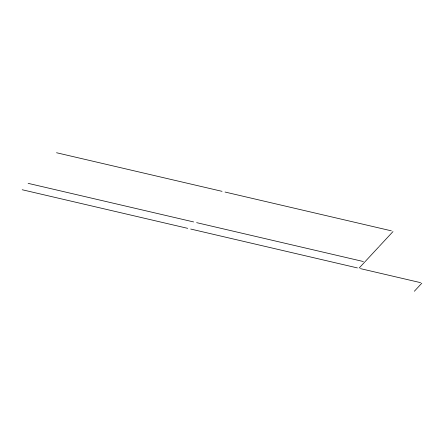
<?xml version="1.0" encoding="UTF-8"?>
<svg xmlns="http://www.w3.org/2000/svg" width="444" height="444" viewBox="0 0 444 444"><rect width="100%" height="100%" fill="white"/><g stroke="black" fill="none" stroke-linecap="round" stroke-linejoin="round"><path stroke-width="0.67" d="M359.141 268.048L364.652 262.11M365.073 261.655L378.849 246.809M379.276 246.348L392.99 231.568M414.341 291.258L421.8 283.217M56.538 152.742L222.044 191.342M225.047 192.041L391.331 230.825M28.133 183.35L193.628 221.945M196.637 222.649L363.359 261.533M22.2 189.743L187.695 228.344M190.698 229.043L357.426 267.926M360.428 268.626L420.54 282.645"/></g></svg>
